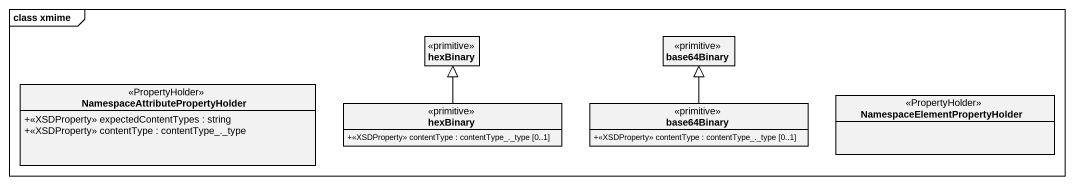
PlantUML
@startuml
mainframe class xmime
hide circle
hide empty members
skinparam classAttributeIconSize 0
class hexBinary <<primitive>>
class base64Binary <<primitive>>
class "NamespaceAttributePropertyHolder" as NamespaceAttributePropertyHo <<PropertyHolder>> {
  +<<XSDProperty>> expectedContentTypes : string
  +<<XSDProperty>> contentType : contentType_._type
}
class "hexBinary" as hexBinary_2 <<primitive>> {
  +<<XSDProperty>> contentType : contentType_._type [0..1]
}
class "base64Binary" as base64Binary_2 <<primitive>> {
  +<<XSDProperty>> contentType : contentType_._type [0..1]
}
class "NamespaceElementPropertyHolder" as NamespaceElementPropertyHold <<PropertyHolder>>
hexBinary_2 -up-|> hexBinary
base64Binary_2 -up-|> base64Binary
@enduml
